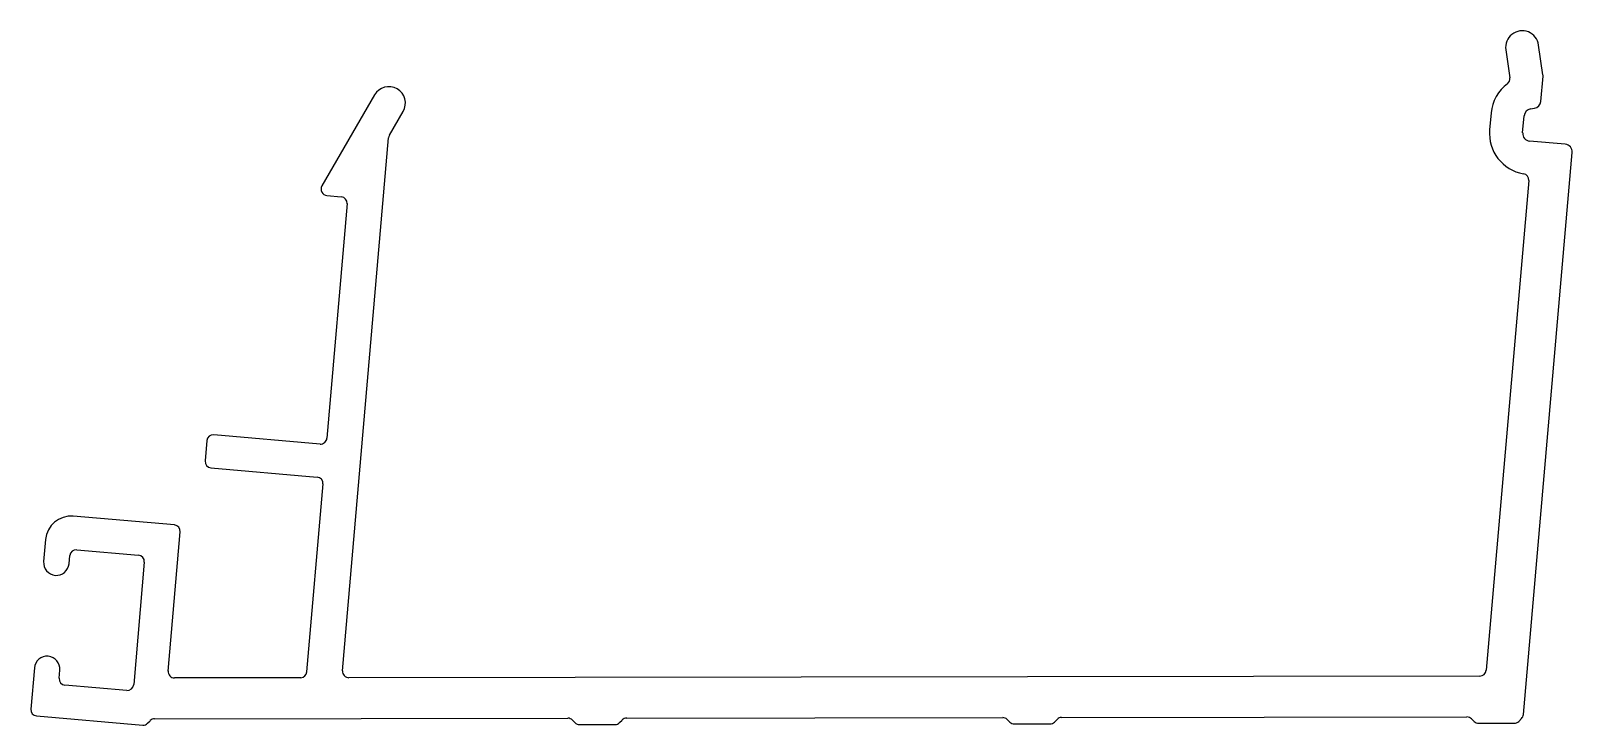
# Model space of a CAD drawing. Extents: x -32.8 to 27.5, y 10.8 to 38.
import ezdxf

# ---------------------------------------------------------------- set-up
doc = ezdxf.new("R2010")
doc.units = 0
doc.layers.get('0').update_dxf_attribs({"linetype": 'CONTINUOUS'})

msp = doc.modelspace()

# ---------------------------------------------------------------- linework, layer by layer
for p, q in [((26.401, 36.305), (26.232, 37.468)), ((24.945, 37.28), (25.105, 36.186)), ((26.316, 35.26), (26.403, 36.247)), ((-19.376, 35.51), (-21.431, 31.944)), ((-18.784, 33.933), (-18.249, 34.861)), ((24.369, 34.807), (24.311, 34.139)), ((25.606, 34.026), (25.665, 34.693)), ((25.911, 34.963), (26.07, 34.991)), ((-20.62, 12.948), (-18.817, 33.829)), ((25.634, 11.232), (27.544, 33.255)), ((27.272, 33.579), (25.879, 33.701)), ((25.843, 32.155), (24.179, 12.967)), ((-21.236, 31.57), (-20.671, 31.521)), ((-20.444, 31.251), (-21.235, 22.059)), ((-25.939, 21.965), (-26.008, 21.168)), ((-21.505, 21.832), (-25.668, 22.193)), ((-25.781, 20.898), (-21.618, 20.537)), ((-21.39, 20.266), (-22.029, 12.902)), ((-27.209, 18.66), (-31.174, 19.004)), ((-27.455, 12.938), (-26.982, 18.389)), ((-32.257, 18.093), (-32.332, 17.228)), ((-31.038, 17.687), (-28.617, 17.477)), ((-31.336, 17.141), (-31.308, 17.459)), ((-28.39, 17.206), (-28.806, 12.403)), ((-32.694, 13.06), (-32.834, 11.447)), ((-31.725, 12.656), (-31.697, 12.974)), ((23.93, 12.739), (-20.371, 12.677)), ((-29.077, 12.175), (-31.497, 12.385)), ((-22.256, 12.674), (-27.205, 12.667)), ((-32.606, 11.176), (-28.442, 10.815)), ((-28.265, 10.889), (-28.162, 10.992)), ((-27.985, 11.066), (-11.797, 11.089)), ((-11.62, 11.016), (-11.516, 10.912)), ((-9.77, 10.915), (-9.666, 11.018)), ((-9.49, 11.092), (5.236, 11.113)), ((5.413, 11.04), (5.517, 10.936)), ((7.263, 10.939), (7.367, 11.042)), ((7.543, 11.116), (23.423, 11.138)), ((23.6, 11.065), (23.703, 10.962)), ((23.88, 10.889), (25.273, 10.891)), ((25.45, 10.964), (25.562, 11.077)), ((-11.339, 10.839), (-9.946, 10.841)), ((5.694, 10.863), (7.087, 10.865))]:
    msp.add_line(p, q)
for centre, radius, start, end in [((25.588, 37.374), 0.65, 8.2835, 188.2835), ((26.154, 36.269), 0.25, 355.00496, 8.2835), ((-18.812, 35.185), 0.65, 330.04291, 150.04291), ((25.963, 34.667), 1.6, 126.72179, 175.00496), ((24.857, 36.15), 0.25, 306.72179, 8.2835), ((26.017, 35.286), 0.3, 280.00496, 355.00496), ((25.963, 34.667), 0.3, 100.00496, 175.00496), ((-18.568, 33.808), 0.25, 150.04291, 175.08086), ((25.905, 34), 1.6, 175.00496, 260.31466), ((25.905, 34), 0.3, 175.00496, 265.00496), ((27.245, 33.281), 0.3, 355.04291, 85.00496), ((25.594, 32.176), 0.25, 355.04291, 80.31466), ((-21.214, 31.819), 0.25, 150.04291, 265.04291), ((-20.693, 31.272), 0.25, 355.08086, 85.04291), ((-25.69, 21.944), 0.25, 85.04291, 175.04291), ((-21.484, 22.081), 0.25, 265.04291, 355.08086), ((-25.759, 21.147), 0.25, 175.04291, 265.04291), ((-21.639, 20.288), 0.25, 355.08086, 85.04291), ((-31.261, 18.007), 1, 85.04291, 175.04291), ((-27.231, 18.411), 0.25, 355.04291, 85.04291), ((-31.059, 17.437), 0.25, 85.04291, 175.04291), ((-31.834, 17.185), 0.5, 175.04291, 265.04291), ((-31.834, 17.185), 0.5, 265.04291, 355.04291), ((-28.639, 17.227), 0.25, 355.04291, 85.04291), ((-32.196, 13.017), 0.5, 85.04291, 175.04291), ((-32.196, 13.017), 0.5, 355.04291, 85.04291), ((-27.206, 12.917), 0.25, 175.08086, 270.08046), ((-22.278, 12.923), 0.25, 275.118, 355.08086), ((-20.371, 12.927), 0.25, 175.08086, 270.08046), ((23.93, 12.989), 0.25, 270.08046, 355.04291), ((-31.476, 12.635), 0.25, 175.04291, 265.04291), ((-29.055, 12.425), 0.25, 265.04291, 355.04291), ((-32.585, 11.426), 0.25, 175.04291, 265.04291), ((-28.442, 11.065), 0.25, 270.08046, 315.08046), ((-27.985, 10.816), 0.25, 90.08046, 135.08046), ((-11.796, 10.839), 0.25, 45.08046, 90.08046), ((-11.34, 11.089), 0.25, 225.08046, 270.08046), ((-9.947, 11.091), 0.25, 270.08046, 315.08046), ((-9.489, 10.842), 0.25, 90.08046, 135.08046), ((5.237, 10.863), 0.25, 45.08046, 90.08046), ((5.693, 11.113), 0.25, 225.08046, 270.08046), ((7.086, 11.115), 0.25, 270.08046, 315.08046), ((7.544, 10.866), 0.25, 90.08046, 135.08046), ((23.423, 10.888), 0.25, 45.08046, 90.08046), ((23.88, 11.139), 0.25, 225.08046, 270.08046), ((25.273, 11.141), 0.25, 270.08046, 315.08046), ((25.385, 11.253), 0.25, 315.08046, 355.04291)]:
    msp.add_arc(centre, radius, start, end)

doc.saveas('drawing.dxf')
